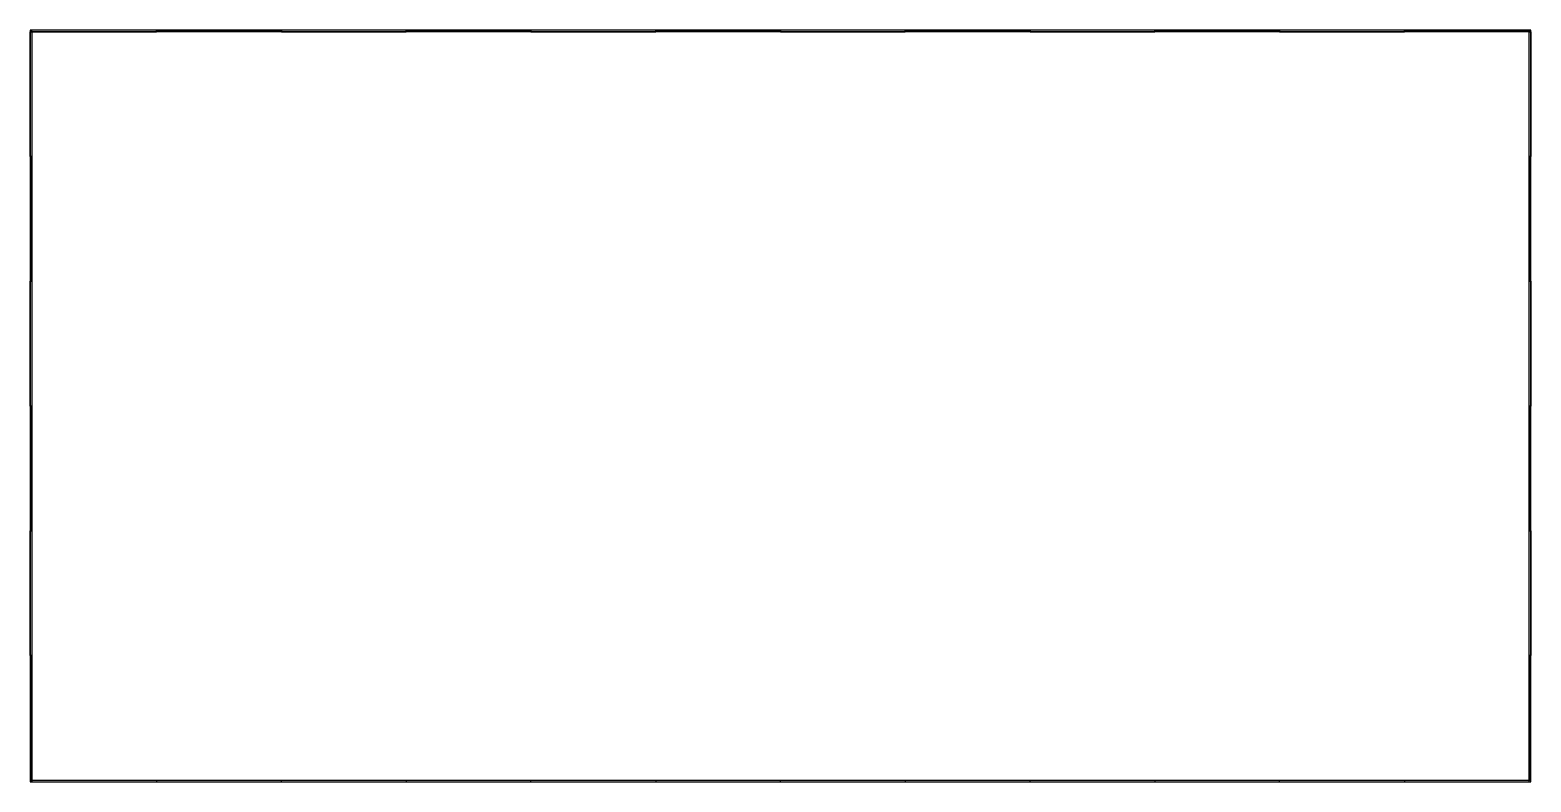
# Model space of a CAD drawing. Header units: millimetres. Extents: x 332 to 5606, y 276 to 1426.
# Drawn here: x 2077.6 to 2197.9, y 1009.8 to 1070.1 of the extents above; entities that cross this region are included whole.
import ezdxf

# ---------------------------------------------------------------- set-up
doc = ezdxf.new("R2010")
doc.units = ezdxf.units.MM

msp = doc.modelspace()

# ---------------------------------------------------------------- linework, layer by layer
for p, q in [((2197.929, 1070.098), (2077.629, 1070.098)), ((2077.629, 1070.098), (2077.629, 1009.798)), ((2077.629, 1059.948), (2077.629, 1069.948)), ((2077.629, 1069.948), (2077.779, 1069.948)), ((2077.779, 1069.948), (2077.779, 1070.098)), ((2197.779, 1069.948), (2077.779, 1069.948)), ((2077.779, 1069.948), (2077.779, 1009.948)), ((2077.779, 1069.948), (2087.779, 1069.948)), ((2087.779, 1069.948), (2087.779, 1070.098)), ((2087.779, 1070.098), (2097.779, 1070.098)), ((2097.779, 1070.098), (2097.779, 1069.948)), ((2097.779, 1069.948), (2107.779, 1069.948)), ((2107.779, 1069.948), (2107.779, 1070.098)), ((2107.779, 1070.098), (2117.779, 1070.098)), ((2117.779, 1070.098), (2117.779, 1069.948)), ((2117.779, 1069.948), (2127.779, 1069.948)), ((2127.779, 1069.948), (2127.779, 1070.098)), ((2127.779, 1070.098), (2137.779, 1070.098)), ((2137.779, 1070.098), (2137.779, 1069.948)), ((2137.779, 1069.948), (2147.779, 1069.948)), ((2147.779, 1069.948), (2147.779, 1070.098)), ((2147.779, 1070.098), (2157.779, 1070.098)), ((2157.779, 1070.098), (2157.779, 1069.948)), ((2157.779, 1069.948), (2167.779, 1069.948)), ((2167.779, 1069.948), (2167.779, 1070.098)), ((2167.779, 1070.098), (2177.779, 1070.098)), ((2177.779, 1070.098), (2177.779, 1069.948)), ((2177.779, 1069.948), (2187.779, 1069.948)), ((2187.779, 1069.948), (2187.779, 1070.098)), ((2187.779, 1070.098), (2197.779, 1070.098)), ((2197.779, 1070.098), (2197.779, 1069.948)), ((2197.779, 1009.948), (2197.779, 1069.948)), ((2197.779, 1069.948), (2197.929, 1069.948)), ((2197.929, 1009.798), (2197.929, 1070.098)), ((2197.929, 1069.948), (2197.929, 1059.948)), ((2197.929, 1059.948), (2197.929, 1069.948)), ((2197.929, 1069.948), (2197.929, 1059.948)), ((2077.779, 1059.948), (2077.629, 1059.948)), ((2077.779, 1049.948), (2077.779, 1059.948)), ((2197.929, 1059.948), (2197.779, 1059.948)), ((2197.779, 1059.948), (2197.779, 1049.948)), ((2077.629, 1039.948), (2077.629, 1049.948)), ((2077.629, 1049.948), (2077.779, 1049.948)), ((2197.779, 1049.948), (2197.929, 1049.948)), ((2197.929, 1049.948), (2197.929, 1039.948)), ((2077.779, 1039.948), (2077.629, 1039.948)), ((2077.779, 1029.948), (2077.779, 1039.948)), ((2197.929, 1039.948), (2197.779, 1039.948)), ((2197.779, 1039.948), (2197.779, 1029.948)), ((2077.629, 1019.948), (2077.629, 1029.948)), ((2077.629, 1029.948), (2077.779, 1029.948)), ((2197.779, 1029.948), (2197.929, 1029.948)), ((2197.929, 1029.948), (2197.929, 1019.948)), ((2077.779, 1019.948), (2077.629, 1019.948)), ((2077.779, 1009.948), (2077.779, 1019.948)), ((2197.929, 1019.948), (2197.779, 1019.948)), ((2197.779, 1019.948), (2197.779, 1009.948)), ((2077.779, 1009.948), (2077.629, 1009.948)), ((2077.629, 1009.798), (2197.929, 1009.798)), ((2077.779, 1009.948), (2197.779, 1009.948)), ((2077.779, 1009.948), (2087.779, 1009.948)), ((2077.779, 1009.948), (2077.779, 1009.798)), ((2077.779, 1009.798), (2077.779, 1009.948)), ((2087.779, 1009.948), (2087.779, 1009.948)), ((2087.779, 1009.948), (2087.779, 1009.798)), ((2087.779, 1009.798), (2097.779, 1009.798)), ((2097.779, 1009.798), (2097.779, 1009.948)), ((2097.779, 1009.948), (2107.779, 1009.948)), ((2107.779, 1009.948), (2107.779, 1009.798)), ((2107.779, 1009.798), (2117.779, 1009.798)), ((2117.779, 1009.798), (2117.779, 1009.948)), ((2117.779, 1009.948), (2127.779, 1009.948)), ((2127.779, 1009.948), (2127.779, 1009.798)), ((2127.779, 1009.798), (2137.779, 1009.798)), ((2137.779, 1009.798), (2137.779, 1009.948)), ((2137.779, 1009.948), (2147.779, 1009.948)), ((2147.779, 1009.948), (2147.779, 1009.798)), ((2147.779, 1009.798), (2157.779, 1009.798)), ((2157.779, 1009.798), (2157.779, 1009.948)), ((2157.779, 1009.948), (2167.779, 1009.948)), ((2167.779, 1009.948), (2167.779, 1009.798)), ((2167.779, 1009.798), (2177.779, 1009.798)), ((2177.779, 1009.798), (2177.779, 1009.948)), ((2177.779, 1009.948), (2187.779, 1009.948)), ((2187.779, 1009.948), (2187.779, 1009.798)), ((2187.779, 1009.798), (2197.779, 1009.798)), ((2197.779, 1009.798), (2197.779, 1009.948)), ((2197.779, 1009.948), (2197.929, 1009.948))]:
    msp.add_line(p, q)

doc.saveas('drawing.dxf')
